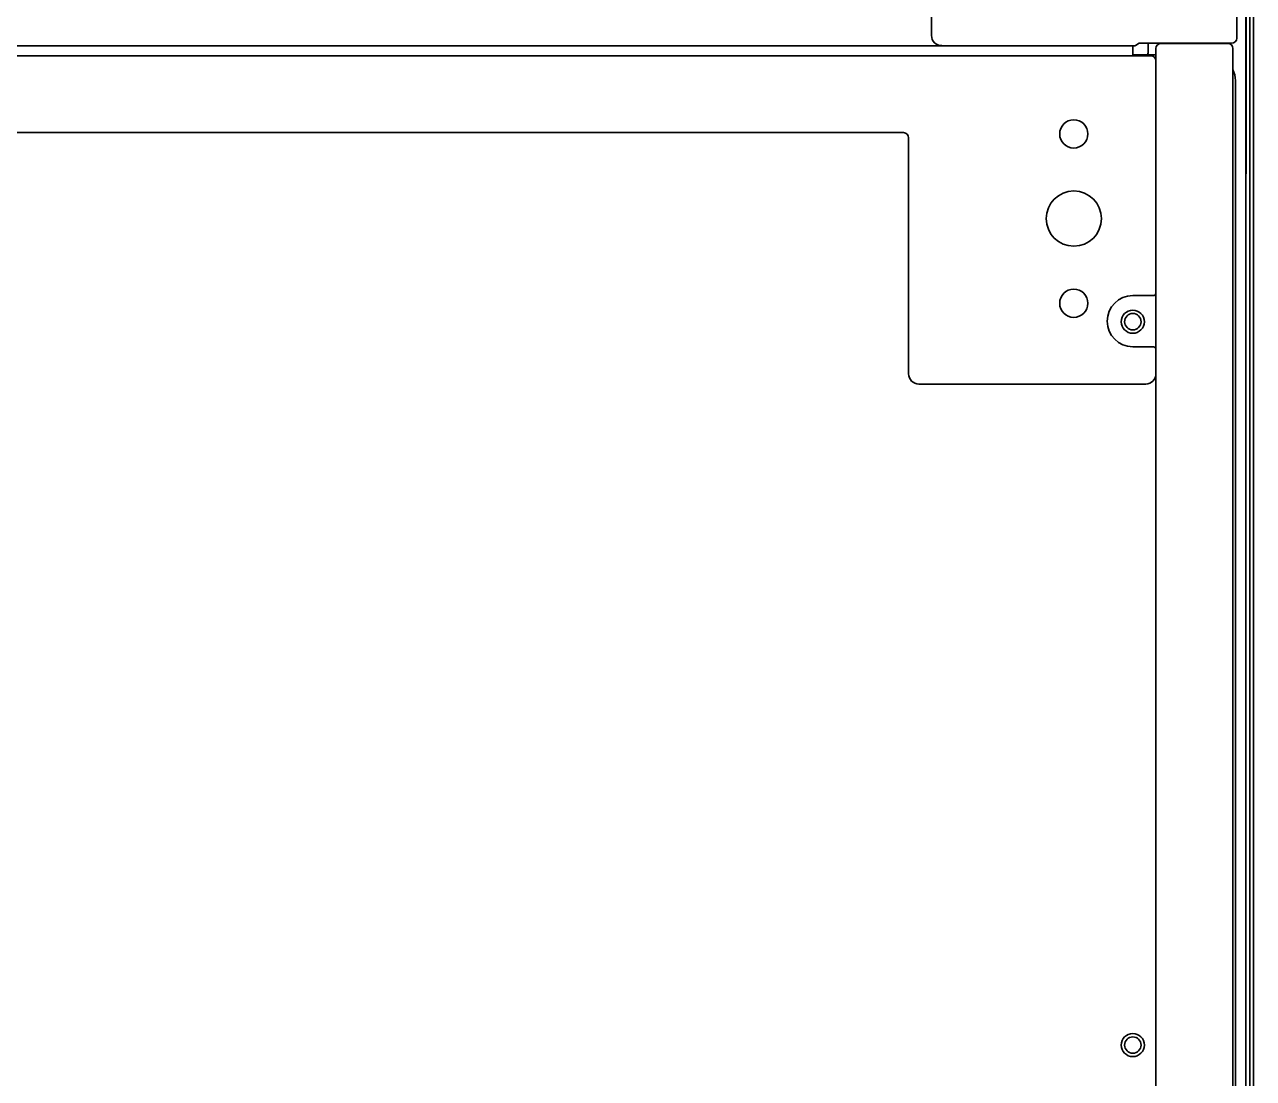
# Model space of a CAD drawing. Extents: x 6769 to 10051, y -94 to 2900.
# Drawn here: x 8832.6 to 9072.1, y 2478.8 to 2684.2 of the extents above; entities that cross this region are included whole.
import ezdxf

# ---------------------------------------------------------------- set-up
doc = ezdxf.new("R2010")
doc.units = 0
doc.header["$LTSCALE"] = 5
doc.layers.add('1', color=7, linetype='CONTINUOUS', true_color=0xffffff)

msp = doc.modelspace()

# ---------------------------------------------------------------- linework, layer by layer
at = {"layer": '1', "color": 7, "linetype": 'Continuous', "lineweight": 35}
for p, q in [((9072.06, 2170.23), (9072.06, 2764.13)), ((9070.56, 2763.33), (9070.56, 2252.93)), ((9071.38, 2762.13), (9071.38, 2172.23)), ((9068.82, 2759.86), (9068.82, 2681.61)), ((9070.6, 2657.13), (9070.6, 2758.13)), ((9070.65, 2758.13), (9070.65, 2657.13)), ((9009.31, 2682.13), (9009.31, 2687.33)), ((9048.56, 2680.13), (8557.56, 2680.13)), ((9048.56, 2680.13), (9048.56, 2678.33)), ((9049.78, 2680.6), (9049.09, 2680.14)), ((9067.82, 2680.61), (9050.28, 2680.61)), ((9051.56, 2680.61), (9051.56, 2679.13)), ((9054.06, 2680.58), (9067.06, 2680.58)), ((8554.06, 2678.18), (9052.06, 2678.18)), ((9053.06, 2678.33), (9048.56, 2678.33)), ((9053.06, 2253.58), (9053.06, 2679.58)), ((9068.06, 2679.58), (9068.06, 2253.58)), ((9068.56, 2673.33), (9068.56, 2252.43)), ((9003.86, 2663.18), (8602.26, 2663.18)), ((9004.86, 2616.17), (9004.86, 2662.18)), ((9070.6, 2657.63), (9070.56, 2657.63)), ((9070.58, 2172.23), (9070.58, 2657.62)), ((9070.6, 2655.13), (9070.6, 2657.13)), ((9070.65, 2657.13), (9070.65, 2655.13)), ((9070.65, 2655.13), (9070.6, 2655.13)), ((9052.56, 2631.43), (9048.56, 2631.43)), ((9048.56, 2621.43), (9052.56, 2621.43)), ((9051.07, 2614.18), (9006.86, 2614.18))]:
    msp.add_line(p, q, dxfattribs=at)
for centre, radius in [((9037.06, 2662.93), 2.75), ((9037.06, 2646.43), 5.38), ((9037.06, 2629.93), 2.75), ((9048.56, 2626.33), 2.25), ((9048.56, 2626.33), 1.6), ((9048.56, 2485.33), 2.25), ((9048.56, 2485.33), 1.6)]:
    msp.add_circle(centre, radius, dxfattribs=at)
for centre, radius, start, end in [((9049.56, 2679.13), 2, 336.4214, 0), ((9063.56, 2673.33), 5, 0, 25.8427), ((9048.56, 2626.43), 5, 90, 270)]:
    msp.add_arc(centre, radius, start, end, dxfattribs=at)
for centre, major_axis, ratio, start_param, end_param in [((9011.31, 2682.13), (-1.41, -1.41), 0.999695, 5.497939, 7.068431), ((9048.09, 2680.14), (1, 0), 0.017455, 5.206423, 6.257005), ((9050.28, 2680.6), (0.5, 0), 0.017455, 1.570796, 3.115413), ((9054.06, 2679.58), (0.707, -0.707), 0.999695, 2.356347, 3.926839), ((9067.06, 2679.58), (-0.707, -0.707), 0.999695, 2.356347, 3.926839), ((9067.82, 2681.61), (0.447, -0.895), 0.99981, 5.819644, 7.390288), ((9052.06, 2677.18), (-0.708, -0.708), 0.998783, 2.356803, 3.926382), ((9003.86, 2662.18), (0.708, 0.708), 0.998783, 5.498396, 7.067974), ((9052.56, 2631.93), (-0.354, 0.354), 0.998783, 2.356803, 3.926382), ((9052.56, 2620.93), (-0.354, -0.354), 0.998783, 2.356803, 3.926382), ((9006.87, 2616.18), (1.42, 1.42), 0.998783, 2.356803, 3.926382), ((9051.06, 2616.18), (-1.42, 1.42), 0.998783, 2.356803, 3.926382)]:
    msp.add_ellipse(centre, major_axis=major_axis, ratio=ratio, start_param=start_param, end_param=end_param, dxfattribs=at)

doc.saveas('drawing.dxf')
